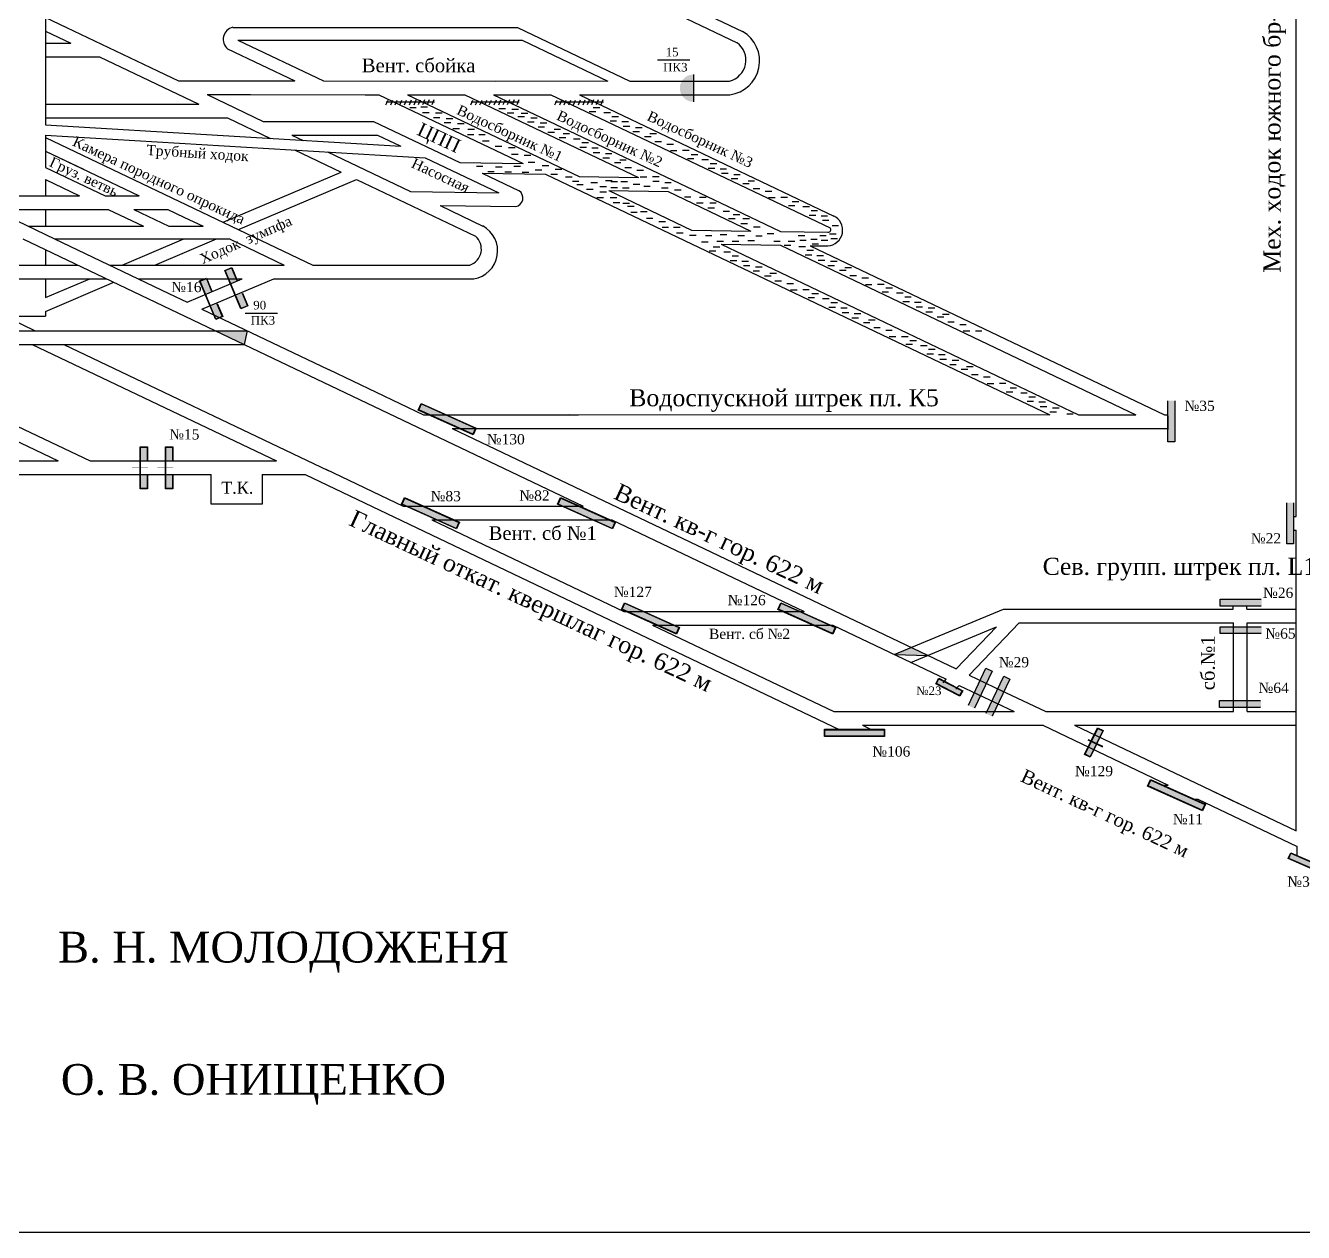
# Model space of a CAD drawing. Header units: millimetres. Extents: x -1210 to 133, y -456 to 428.
# Drawn here: x -432.4 to -58.6, y -456 to -103 of the extents above; entities that cross this region are included whole.
import ezdxf

# ---------------------------------------------------------------- set-up
doc = ezdxf.new("R2010")
doc.units = ezdxf.units.MM
for name, color, linetype in [('Двери', 7, 'Continuous'), ('Заслоны', 7, 'Continuous'), ('Номера перемычек', 7, 'Continuous'), ('Перемычки 01', 7, 'Continuous'), ('Подписи', 7, 'Continuous'), ('Рамка 4А4 меньше', 7, 'Continuous')]:
    doc.layers.add(name, color=color, linetype=linetype)
doc.styles.get("Standard").update_dxf_attribs({"font": 'TIMES.TTF', "height": 10})

msp = doc.modelspace()

# ---------------------------------------------------------------- hatches: boundary and pattern name
for color, points in [(256, [(-367.56, -192.29), (-376.85, -192.29), (-368.46, -196.29)]), (256, [(-401.26, -232.31), (-401.26, -232.46), (-398.94, -232.46), (-398.94, -232.31)]), (256, [(-396.58, -232.46), (-396.58, -232.31), (-398.84, -232.31), (-398.84, -232.46)]), (256, [(-393.85, -232.31), (-393.85, -232.46), (-391.53, -232.46), (-391.53, -232.31)]), (256, [(-389.17, -232.46), (-389.17, -232.31), (-391.43, -232.31), (-391.43, -232.46)]), (256, [(-173.37, -284.9), (-178.34, -286.97), (-168.52, -287.22)]), (3, [(-165.25, -294.1), (-165.97, -295.48), (-159.22, -299), (-158.5, -297.62)]), (256, [(-121.64, -311.82), (-121.7, -311.95), (-119.6, -312.93), (-119.54, -312.8)]), (256, [(-120.63, -312.29), (-120.7, -312.42), (-119.22, -313.11), (-119.16, -312.98)]), (256, [(-117.47, -313.93), (-117.4, -313.8), (-119.45, -312.84), (-119.51, -312.97)])]:
    msp.add_hatch(color=color).paths.add_polyline_path(points)
h = msp.add_hatch(color=256)
h.paths.add_polyline_path([(-165.31, -293.91), (-166.16, -295.54), (-159.16, -299.19), (-158.31, -297.56)])
h.paths.add_polyline_path([(-158.5, -297.62), (-159.22, -299), (-165.97, -295.48), (-165.25, -294.1)], flags=16)
h = msp.add_hatch(color=256)
h.paths.add_polyline_path([(-117.19, -309.25), (-118.87, -308.42), (-122.69, -316.2), (-121.01, -317.03)])
h.paths.add_polyline_path([(-117.35, -309.31), (-118.81, -308.59), (-122.53, -316.14), (-121.07, -316.86)], flags=16)
at = {"layer": 'Двери'}
h = msp.add_hatch(color=256, dxfattribs=at)
h.paths.add_polyline_path([(-370.52, -177.57), (-372.1, -173.79), (-374.13, -174.64), (-372.54, -178.42), (-372.45, -178.38), (-374, -174.69), (-372.16, -173.92), (-370.61, -177.61)])
h.paths.add_polyline_path([(-370.9, -182.07), (-372.45, -178.38), (-372.54, -178.42), (-371, -182.11)])
h.paths.add_polyline_path([(-367.38, -185.04), (-368.97, -181.26), (-369.06, -181.29), (-367.51, -184.98), (-369.35, -185.76), (-370.9, -182.07), (-371, -182.11), (-369.41, -185.89)])
h = msp.add_hatch(color=3, dxfattribs=at)
h.paths.add_polyline_path([(-372.16, -173.92), (-374, -174.69), (-372.45, -178.38), (-370.61, -177.61)])
h.paths.add_polyline_path([(-369.35, -185.76), (-367.51, -184.98), (-369.06, -181.29), (-370.9, -182.07)])
h = msp.add_hatch(color=256, dxfattribs=at)
h.paths.add_polyline_path([(-377.89, -180.67), (-379.48, -176.89), (-381.51, -177.74), (-379.92, -181.52), (-379.83, -181.48), (-381.38, -177.79), (-379.53, -177.02), (-377.98, -180.71)])
h.paths.add_polyline_path([(-378.28, -185.17), (-379.83, -181.48), (-379.92, -181.52), (-378.37, -185.21)])
h.paths.add_polyline_path([(-374.75, -188.13), (-376.34, -184.35), (-376.43, -184.39), (-374.89, -188.08), (-376.73, -188.86), (-378.28, -185.17), (-378.37, -185.21), (-376.78, -188.99)])
h = msp.add_hatch(color=3, dxfattribs=at)
h.paths.add_polyline_path([(-379.53, -177.02), (-381.38, -177.79), (-379.83, -181.48), (-377.98, -180.71)])
h.paths.add_polyline_path([(-376.73, -188.86), (-374.89, -188.08), (-376.43, -184.39), (-378.28, -185.17)])
h = msp.add_hatch(color=256, dxfattribs=at)
h.paths.add_polyline_path([(-396.72, -230.38), (-396.72, -226.28), (-398.92, -226.28), (-398.92, -230.38), (-398.82, -230.38), (-398.82, -226.38), (-396.82, -226.38), (-396.82, -230.38)])
h.paths.add_polyline_path([(-398.82, -234.38), (-398.82, -230.38), (-398.92, -230.38), (-398.92, -234.38)])
h.paths.add_polyline_path([(-396.72, -238.48), (-396.72, -234.38), (-396.82, -234.38), (-396.82, -238.38), (-398.82, -238.38), (-398.82, -234.38), (-398.92, -234.38), (-398.92, -238.48)])
h = msp.add_hatch(color=3, dxfattribs=at)
h.paths.add_polyline_path([(-396.82, -226.38), (-398.82, -226.38), (-398.82, -230.38), (-396.82, -230.38)])
h.paths.add_polyline_path([(-398.82, -238.38), (-396.82, -238.38), (-396.82, -234.38), (-398.82, -234.38)])
h = msp.add_hatch(color=256, dxfattribs=at)
h.paths.add_polyline_path([(-389.31, -230.38), (-389.31, -226.28), (-391.51, -226.28), (-391.51, -230.38), (-391.41, -230.38), (-391.41, -226.38), (-389.41, -226.38), (-389.41, -230.38)])
h.paths.add_polyline_path([(-391.41, -234.38), (-391.41, -230.38), (-391.51, -230.38), (-391.51, -234.38)])
h.paths.add_polyline_path([(-389.31, -238.48), (-389.31, -234.38), (-389.41, -234.38), (-389.41, -238.38), (-391.41, -238.38), (-391.41, -234.38), (-391.51, -234.38), (-391.51, -238.48)])
h = msp.add_hatch(color=3, dxfattribs=at)
h.paths.add_polyline_path([(-389.41, -226.38), (-391.41, -226.38), (-391.41, -230.38), (-389.41, -230.38)])
h.paths.add_polyline_path([(-391.41, -238.38), (-389.41, -238.38), (-389.41, -234.38), (-391.41, -234.38)])
at = {"layer": 'Заслоны'}
h = msp.add_hatch(color=7, dxfattribs=at)
h.paths.add_polyline_path([(-237.04, -117.35, 0.267949), (-240.5, -119.35), (-237.04, -119.35)])
h.paths.add_polyline_path([(-237.04, -119.35), (-240.5, -119.35, 0.267949), (-240.5, -123.35), (-237.04, -123.35)])
h.paths.add_polyline_path([(-237.04, -123.35), (-240.5, -123.35, 0.267949), (-237.04, -125.35)])
at = {"layer": 'Перемычки 01'}
h = msp.add_hatch(color=256, dxfattribs=at)
h.paths.add_polyline_path([(-96.19, -224.9), (-96.19, -220.8), (-96.29, -220.8), (-96.29, -224.8), (-98.29, -224.8), (-98.29, -220.8), (-98.39, -220.8), (-98.39, -224.9)])
h.paths.add_polyline_path([(-96.29, -220.8), (-96.19, -220.8), (-96.19, -212.7), (-98.39, -212.7), (-98.39, -220.8), (-98.29, -220.8), (-98.29, -212.8), (-96.29, -212.8)])
h = msp.add_hatch(color=3, dxfattribs=at)
h.paths.add_polyline_path([(-98.29, -224.8), (-96.29, -224.8), (-96.29, -220.8), (-98.29, -220.8)])
h.paths.add_polyline_path([(-96.29, -216.8), (-98.29, -216.8), (-98.29, -220.8), (-96.29, -220.8)])
h.paths.add_polyline_path([(-96.29, -216.8), (-96.29, -212.8), (-98.29, -212.8), (-98.29, -216.8)])
h = msp.add_hatch(color=256, dxfattribs=at)
h.paths.add_polyline_path([(-316.65, -213.54), (-317.54, -215.5), (-301.48, -222.71), (-300.6, -220.75)])
h.paths.add_polyline_path([(-300.77, -220.81), (-301.54, -222.54), (-317.37, -215.43), (-316.59, -213.7)], flags=16)
for points in [[(-316.59, -213.7), (-317.37, -215.43), (-301.54, -222.54), (-300.77, -220.81)], [(-321.5, -241.24), (-322.28, -242.97), (-306.45, -250.08), (-305.68, -248.35)], [(-275.84, -241.24), (-276.61, -242.97), (-260.79, -250.08), (-260.01, -248.35)], [(-257.12, -272), (-257.89, -273.73), (-242.07, -280.84), (-241.29, -279.11)], [(-211.45, -272), (-212.23, -273.73), (-196.41, -280.84), (-195.63, -279.11)], [(-198.61, -308.98), (-198.61, -310.87), (-181.27, -310.87), (-181.27, -308.98)], [(-122.53, -316.14), (-121.07, -316.86), (-117.35, -309.31), (-118.81, -308.59)], [(-103.3, -323.7), (-104.08, -325.43), (-88.25, -332.54), (-87.47, -330.81)], [(-55.21, -349.96), (-54.56, -348.47), (-62.29, -345.12), (-62.93, -346.61)]]:
    msp.add_hatch(color=3, dxfattribs=at).paths.add_polyline_path(points)
h = msp.add_hatch(color=256, dxfattribs=at)
h.paths.add_polyline_path([(-321.56, -241.08), (-322.44, -243.04), (-306.39, -250.25), (-305.51, -248.29)])
h.paths.add_polyline_path([(-305.68, -248.35), (-306.45, -250.08), (-322.28, -242.97), (-321.5, -241.24)], flags=16)
h = msp.add_hatch(color=256, dxfattribs=at)
h.paths.add_polyline_path([(-275.9, -241.08), (-276.78, -243.04), (-260.73, -250.25), (-259.85, -248.29)])
h.paths.add_polyline_path([(-260.01, -248.35), (-260.79, -250.08), (-276.61, -242.97), (-275.84, -241.24)], flags=16)
h = msp.add_hatch(color=256, dxfattribs=at)
h.paths.add_polyline_path([(-61.41, -254.74), (-61.41, -250.64), (-61.51, -250.64), (-61.51, -254.64), (-63.51, -254.64), (-63.51, -250.64), (-63.61, -250.64), (-63.61, -254.74)])
h.paths.add_polyline_path([(-61.51, -250.64), (-61.41, -250.64), (-61.41, -242.54), (-63.61, -242.54), (-63.61, -250.64), (-63.51, -250.64), (-63.51, -242.64), (-61.51, -242.64)])
h = msp.add_hatch(color=3, dxfattribs=at)
h.paths.add_polyline_path([(-63.51, -254.64), (-61.51, -254.64), (-61.51, -250.64), (-63.51, -250.64)])
h.paths.add_polyline_path([(-61.51, -246.64), (-63.51, -246.64), (-63.51, -250.64), (-61.51, -250.64)])
h.paths.add_polyline_path([(-61.51, -246.64), (-61.51, -242.64), (-63.51, -242.64), (-63.51, -246.64)])
h = msp.add_hatch(color=256, dxfattribs=at)
h.paths.add_polyline_path([(-257.18, -271.83), (-258.06, -273.79), (-242, -281.01), (-241.12, -279.04)])
h.paths.add_polyline_path([(-241.29, -279.11), (-242.07, -280.84), (-257.89, -273.73), (-257.12, -272)], flags=16)
h = msp.add_hatch(color=256, dxfattribs=at)
h.paths.add_polyline_path([(-211.52, -271.83), (-212.4, -273.79), (-196.34, -281.01), (-195.46, -279.04)])
h.paths.add_polyline_path([(-195.63, -279.11), (-196.41, -280.84), (-212.23, -273.73), (-211.45, -272)], flags=16)
h = msp.add_hatch(color=256, dxfattribs=at)
h.paths.add_polyline_path([(-83.09, -272.93), (-78.99, -272.93), (-78.99, -272.83), (-82.99, -272.83), (-82.99, -270.83), (-78.99, -270.83), (-78.99, -270.73), (-83.09, -270.73)])
h.paths.add_polyline_path([(-78.99, -272.83), (-78.99, -272.93), (-70.89, -272.93), (-70.89, -270.73), (-78.99, -270.73), (-78.99, -270.83), (-70.99, -270.83), (-70.99, -272.83)])
h = msp.add_hatch(color=3, dxfattribs=at)
h.paths.add_polyline_path([(-82.99, -270.83), (-82.99, -272.83), (-78.99, -272.83), (-78.99, -270.83)])
h.paths.add_polyline_path([(-74.99, -272.83), (-74.99, -270.83), (-78.99, -270.83), (-78.99, -272.83)])
h.paths.add_polyline_path([(-74.99, -272.83), (-70.99, -272.83), (-70.99, -270.83), (-74.99, -270.83)])
h = msp.add_hatch(color=256, dxfattribs=at)
h.paths.add_polyline_path([(-83.09, -280.94), (-78.99, -280.94), (-78.99, -280.84), (-82.99, -280.84), (-82.99, -278.84), (-78.99, -278.84), (-78.99, -278.74), (-83.09, -278.74)])
h.paths.add_polyline_path([(-78.99, -280.84), (-78.99, -280.94), (-70.89, -280.94), (-70.89, -278.74), (-78.99, -278.74), (-78.99, -278.84), (-70.99, -278.84), (-70.99, -280.84)])
h = msp.add_hatch(color=3, dxfattribs=at)
h.paths.add_polyline_path([(-82.99, -278.84), (-82.99, -280.84), (-78.99, -280.84), (-78.99, -278.84)])
h.paths.add_polyline_path([(-74.99, -280.84), (-74.99, -278.84), (-78.99, -278.84), (-78.99, -280.84)])
h.paths.add_polyline_path([(-74.99, -280.84), (-70.99, -280.84), (-70.99, -278.84), (-74.99, -278.84)])
h = msp.add_hatch(color=256, dxfattribs=at)
h.paths.add_polyline_path([(-151.54, -290.84), (-153.31, -294.54), (-153.22, -294.58), (-151.5, -290.97), (-149.69, -291.83), (-151.41, -295.44), (-151.32, -295.49), (-149.56, -291.78)])
h.paths.add_polyline_path([(-153.22, -294.58), (-153.31, -294.54), (-156.79, -301.85), (-154.81, -302.8), (-151.32, -295.49), (-151.41, -295.44), (-154.85, -302.66), (-156.66, -301.8)])
h = msp.add_hatch(color=3, dxfattribs=at)
h.paths.add_polyline_path([(-149.69, -291.83), (-151.5, -290.97), (-153.22, -294.58), (-151.41, -295.44)])
h.paths.add_polyline_path([(-154.94, -298.19), (-153.13, -299.05), (-151.41, -295.44), (-153.22, -294.58)])
h.paths.add_polyline_path([(-154.94, -298.19), (-156.66, -301.8), (-154.85, -302.66), (-153.13, -299.05)])
h = msp.add_hatch(color=256, dxfattribs=at)
h.paths.add_polyline_path([(-146.34, -293.21), (-148.1, -296.91), (-148.01, -296.96), (-146.29, -293.34), (-144.48, -294.2), (-146.21, -297.82), (-146.11, -297.86), (-144.35, -294.16)])
h.paths.add_polyline_path([(-148.01, -296.96), (-148.1, -296.91), (-151.59, -304.22), (-149.6, -305.17), (-146.11, -297.86), (-146.21, -297.82), (-149.65, -305.04), (-151.45, -304.18)])
h = msp.add_hatch(color=3, dxfattribs=at)
h.paths.add_polyline_path([(-144.48, -294.2), (-146.29, -293.34), (-148.01, -296.96), (-146.21, -297.82)])
h.paths.add_polyline_path([(-149.73, -300.57), (-147.93, -301.43), (-146.21, -297.82), (-148.01, -296.96)])
h.paths.add_polyline_path([(-149.73, -300.57), (-151.45, -304.18), (-149.65, -305.04), (-147.93, -301.43)])
h = msp.add_hatch(color=256, dxfattribs=at)
h.paths.add_polyline_path([(-83.27, -302.55), (-79.17, -302.55), (-79.17, -302.45), (-83.17, -302.45), (-83.17, -300.45), (-79.17, -300.45), (-79.17, -300.35), (-83.27, -300.35)])
h.paths.add_polyline_path([(-79.17, -302.45), (-79.17, -302.55), (-71.07, -302.55), (-71.07, -300.35), (-79.17, -300.35), (-79.17, -300.45), (-71.17, -300.45), (-71.17, -302.45)])
h = msp.add_hatch(color=3, dxfattribs=at)
h.paths.add_polyline_path([(-83.17, -300.45), (-83.17, -302.45), (-79.17, -302.45), (-79.17, -300.45)])
h.paths.add_polyline_path([(-75.17, -302.45), (-75.17, -300.45), (-79.17, -300.45), (-79.17, -302.45)])
h.paths.add_polyline_path([(-75.17, -302.45), (-71.17, -302.45), (-71.17, -300.45), (-75.17, -300.45)])
h = msp.add_hatch(color=256, dxfattribs=at)
h.paths.add_polyline_path([(-198.74, -308.85), (-198.74, -311), (-181.14, -311), (-181.14, -308.85)])
h.paths.add_polyline_path([(-181.27, -308.98), (-181.27, -310.87), (-198.61, -310.87), (-198.61, -308.98)], flags=16)
h = msp.add_hatch(color=256, dxfattribs=at)
h.paths.add_polyline_path([(-103.36, -323.53), (-104.24, -325.5), (-88.19, -332.71), (-87.31, -330.75)])
h.paths.add_polyline_path([(-87.47, -330.81), (-88.25, -332.54), (-104.08, -325.43), (-103.3, -323.7)], flags=16)
h = msp.add_hatch(color=256, dxfattribs=at)
h.paths.add_polyline_path([(-62.35, -344.96), (-63.1, -346.68), (-55.14, -350.12), (-54.4, -348.4)])
h.paths.add_polyline_path([(-62.29, -345.12), (-62.93, -346.61), (-55.21, -349.96), (-54.56, -348.47)], flags=16)

# ---------------------------------------------------------------- linework, layer by layer
for p, q in [((-426.56, 76.89), (-426.56, -132.09)), ((-316.3, -60.15), (-222.69, -104.8)), ((-316.3, -64.15), (-224.24, -108.06)), ((-60.81, -246.64), (-60.81, -70.07)), ((-426.56, -100.68), (-387.64, -119.24)), ((-371.77, -103.56), (-288.55, -103.57)), ((-288.55, -103.57), (-255.65, -119.26)), ((-426.56, -104.68), (-419.16, -108.21)), ((-426.56, -108.2), (-419.16, -108.21)), ((-370.32, -107.3), (-287.15, -107.31)), ((-370.32, -107.3), (-345.27, -119.24)), ((-287.15, -107.31), (-262.1, -119.26)), ((-373.3, -109.88), (-353.66, -119.24)), ((-426.56, -112.2), (-410.77, -112.21)), ((-410.77, -112.21), (-381.71, -126.07)), ((-387.64, -119.24), (-376.74, -119.24)), ((-387.64, -119.24), (-353.66, -119.24)), ((-345.27, -119.24), (-262.1, -119.26)), ((-345.27, -119.24), (-295.08, -119.25)), ((-255.65, -119.26), (-226.51, -119.26)), ((-379.25, -123.24), (-329.09, -123.25)), ((-379.25, -123.24), (-366.6, -123.24)), ((-379.25, -123.24), (-362.87, -131.05)), ((-333.05, -123.25), (-329.09, -123.25)), ((-329.09, -123.25), (-286.88, -143.38)), ((-320.7, -123.25), (-270.49, -147.2)), ((-320.7, -123.25), (-303.93, -123.25)), ((-303.93, -123.25), (-253.14, -147.47)), ((-295.54, -123.25), (-227.14, -155.87)), ((-295.54, -123.25), (-278.76, -123.25)), ((-278.76, -123.25), (-197.09, -162.2)), ((-270.37, -123.25), (-195.96, -158.74)), ((-270.37, -123.25), (-226.42, -123.26)), ((-426.56, -126.07), (-381.71, -126.07)), ((-326.49, -124.94), (-327.1, -126.33)), ((-312.82, -125.47), (-326.91, -125.48)), ((-325.1, -124.94), (-325.71, -126.33)), ((-323.83, -124.94), (-324.43, -126.33)), ((-322.43, -124.94), (-323.04, -126.33)), ((-321.09, -124.95), (-321.7, -126.35)), ((-319.62, -124.88), (-320.23, -126.28)), ((-320.06, -126.98), (-318.14, -126.98)), ((-318.28, -124.9), (-318.89, -126.3)), ((-317, -124.86), (-317.61, -126.25)), ((-316.8, -126.85), (-314.88, -126.85)), ((-315.73, -124.79), (-316.34, -126.18)), ((-314.35, -124.8), (-314.96, -126.2)), ((-312.96, -124.8), (-313.57, -126.2)), ((-301.66, -124.94), (-302.27, -126.33)), ((-287.99, -125.47), (-302.08, -125.48)), ((-300.26, -124.94), (-300.87, -126.33)), ((-298.99, -124.94), (-299.6, -126.33)), ((-297.6, -124.94), (-298.21, -126.33)), ((-296.26, -124.95), (-296.87, -126.35)), ((-294.79, -124.88), (-295.4, -126.28)), ((-293.45, -124.9), (-294.06, -126.3)), ((-292.17, -124.86), (-292.78, -126.25)), ((-290.9, -124.79), (-291.51, -126.18)), ((-289.52, -124.8), (-290.13, -126.2)), ((-288.13, -124.8), (-288.74, -126.2)), ((-277.06, -124.94), (-277.67, -126.33)), ((-263.39, -125.47), (-277.48, -125.48)), ((-275.67, -124.94), (-276.27, -126.33)), ((-274.39, -124.94), (-275, -126.33)), ((-273, -124.94), (-273.61, -126.33)), ((-271.66, -124.95), (-272.27, -126.35)), ((-270.19, -124.88), (-270.8, -126.28)), ((-268.85, -124.9), (-269.46, -126.3)), ((-267.57, -124.86), (-268.18, -126.25)), ((-266.3, -124.79), (-266.91, -126.18)), ((-266.4, -126.99), (-264.47, -126.99)), ((-264.92, -124.8), (-265.53, -126.2)), ((-263.53, -124.8), (-264.14, -126.2)), ((-426.56, -130.07), (-373.32, -130.07)), ((-373.32, -130.07), (-360.8, -136.04)), ((-316.32, -128.44), (-314.39, -128.44)), ((-313.12, -129.93), (-311.2, -129.93)), ((-312.51, -128.58), (-310.59, -128.58)), ((-309.41, -130.2), (-307.48, -130.2)), ((-293.99, -127.28), (-292.06, -127.28)), ((-291.55, -128.59), (-289.62, -128.59)), ((-290.14, -127.48), (-288.21, -127.48)), ((-288.38, -129.64), (-286.46, -129.64)), ((-287.44, -128.7), (-285.51, -128.7)), ((-284.67, -130.05), (-282.74, -130.05)), ((-267.55, -128.13), (-265.62, -128.13)), ((-263.29, -128.47), (-261.37, -128.47)), ((-260.91, -129.59), (-258.98, -129.59)), ((-426.56, -132.09), (-322.64, -138.33)), ((-362.87, -131.05), (-330.63, -131.05)), ((-330.63, -131.05), (-305.41, -143.08)), ((-309.95, -131.42), (-308.02, -131.42)), ((-307.45, -133.11), (-305.52, -133.11)), ((-306.03, -131.69), (-304.1, -131.69)), ((-303.06, -133.31), (-301.13, -133.31)), ((-285.55, -131.19), (-283.62, -131.19)), ((-282.51, -132.61), (-280.58, -132.61)), ((-281.9, -131.46), (-279.97, -131.46)), ((-279.67, -134.23), (-277.74, -134.23)), ((-277.84, -133.35), (-275.92, -133.35)), ((-261.45, -130.94), (-259.52, -130.94)), ((-258, -131.14), (-256.07, -131.14)), ((-257.6, -132.49), (-255.67, -132.49)), ((-254.76, -134.04), (-252.83, -134.04)), ((-254.02, -132.83), (-252.09, -132.83)), ((-426.56, -135.05), (-315.55, -141.71)), ((-426.56, -135.05), (-426.56, -144.53)), ((-426.56, -135.77), (-348.34, -173.07)), ((-354.48, -135.05), (-351.21, -136.61)), ((-354.48, -135.05), (-329.5, -135.05)), ((-329.5, -135.05), (-322.64, -138.33)), ((-303.19, -134.93), (-301.27, -134.93)), ((-299.88, -134.86), (-297.96, -134.86)), ((-298.73, -136.75), (-296.81, -136.75)), ((-276.36, -135.78), (-274.43, -135.78)), ((-275.21, -134.64), (-273.28, -134.64)), ((-272.1, -136.12), (-270.18, -136.12)), ((-269.71, -137.24), (-267.79, -137.24)), ((-251.38, -135.46), (-249.45, -135.46)), ((-249.83, -134.65), (-247.9, -134.65)), ((-248.34, -136.94), (-246.41, -136.94)), ((-244.83, -137.69), (-242.9, -137.69)), ((-426.56, -139.77), (-413.93, -145.79)), ((-426.56, -139.77), (-415.45, -145.07)), ((-353.72, -139.42), (-340.11, -145.91)), ((-344.13, -139.99), (-319.85, -151.57)), ((-315.55, -141.71), (-294.01, -151.98)), ((-295.08, -138.31), (-293.15, -138.31)), ((-291.16, -138.71), (-289.23, -138.71)), ((-290.28, -140.67), (-288.35, -140.67)), ((-286.56, -140.94), (-284.64, -140.94)), ((-270.26, -138.59), (-268.33, -138.59)), ((-266.81, -138.79), (-264.88, -138.79)), ((-266.4, -140.14), (-264.48, -140.14)), ((-263.57, -141.69), (-261.64, -141.69)), ((-262.82, -140.48), (-260.9, -140.48)), ((-243.81, -139.58), (-241.89, -139.58)), ((-240.23, -139.51), (-238.31, -139.51)), ((-238.83, -141.89), (-236.9, -141.89)), ((-237.68, -140.75), (-235.75, -140.75)), ((-426.56, -144.53), (-409.14, -152.84)), ((-305.41, -143.08), (-286.88, -143.38)), ((-300.55, -144.11), (-298.62, -144.11)), ((-297.24, -145.73), (-295.31, -145.73)), ((-294.94, -144.38), (-293.01, -144.38)), ((-289.6, -144.11), (-287.68, -144.11)), ((-285.42, -143.03), (-283.49, -143.03)), ((-283.32, -145.19), (-281.39, -145.19)), ((-281.29, -143.98), (-279.37, -143.98)), ((-277.51, -144.99), (-275.59, -144.99)), ((-260.19, -143.11), (-258.26, -143.11)), ((-258.64, -142.3), (-256.71, -142.3)), ((-257.15, -144.59), (-255.22, -144.59)), ((-253.64, -145.34), (-251.71, -145.34)), ((-234.57, -142.23), (-232.64, -142.23)), ((-232.72, -144.7), (-230.8, -144.7)), ((-232.18, -143.35), (-230.26, -143.35)), ((-229.28, -144.9), (-227.35, -144.9)), ((-426.56, -148.1), (-416.61, -152.84)), ((-426.56, -148.1), (-426.56, -152.49)), ((-413.93, -145.79), (-399.14, -152.84)), ((-374.62, -160.54), (-340.11, -145.91)), ((-370.11, -162.69), (-335.6, -148.06)), ((-335.6, -148.06), (-300.78, -164.66)), ((-298.9, -146.19), (-288.05, -151.37)), ((-298.9, -146.19), (-280.37, -146.48)), ((-292.24, -145.8), (-290.31, -145.8)), ((-287.17, -145.94), (-285.25, -145.94)), ((-280.37, -146.48), (-132.82, -216.86)), ((-278.73, -146.54), (-276.8, -146.54)), ((-274.44, -147.29), (-272.52, -147.29)), ((-272.48, -148.51), (-270.56, -148.51)), ((-270.49, -147.2), (-253.14, -147.47)), ((-267.08, -148.98), (-265.15, -148.98)), ((-262.76, -148.37), (-260.83, -148.37)), ((-261.2, -148.65), (-259.28, -148.65)), ((-258.3, -148.65), (-256.37, -148.65)), ((-254.72, -149.39), (-252.79, -149.39)), ((-252.62, -147.23), (-250.7, -147.23)), ((-249.04, -147.16), (-247.12, -147.16)), ((-248.98, -148.58), (-247.05, -148.58)), ((-245.46, -148.91), (-243.54, -148.91)), ((-228.87, -146.25), (-226.95, -146.25)), ((-226.04, -147.8), (-224.11, -147.8)), ((-225.29, -146.59), (-223.37, -146.59)), ((-222.66, -149.22), (-220.73, -149.22)), ((-221.1, -148.41), (-219.18, -148.41)), ((-450.28, -152.84), (-416.61, -152.84)), ((-450.28, -152.84), (-423.91, -165.42)), ((-426.56, -152.49), (-426.56, -152.84)), ((-409.14, -152.84), (-399.14, -152.84)), ((-319.85, -151.57), (-294.01, -151.98)), ((-271.2, -149.52), (-269.27, -149.52)), ((-268.3, -150.87), (-266.37, -150.87)), ((-264.45, -150.06), (-262.52, -150.06)), ((-264.45, -151.68), (-262.52, -151.68)), ((-261.84, -151.32), (-244.49, -151.6)), ((-261.84, -151.32), (-237.63, -162.87)), ((-261.2, -150.4), (-259.28, -150.4)), ((-257.83, -150.47), (-255.9, -150.47)), ((-251.61, -149.99), (-249.68, -149.99)), ((-246.41, -150.47), (-244.48, -150.47)), ((-244.49, -151.6), (-220.28, -163.14)), ((-242.61, -151.08), (-240.68, -151.08)), ((-239.72, -153.12), (-237.79, -153.12)), ((-235.29, -153.21), (-233.36, -153.21)), ((-219.62, -150.7), (-217.69, -150.7)), ((-216.11, -151.45), (-214.18, -151.45)), ((-441.89, -156.84), (-408.23, -156.84)), ((-426.56, -156.84), (-426.56, -161.74)), ((-408.23, -156.84), (-397.95, -161.74)), ((-400.76, -156.84), (-390.48, -161.74)), ((-400.76, -156.84), (-390.75, -156.84)), ((-390.75, -156.84), (-386.09, -159.07)), ((-311.18, -155.7), (-289.04, -155.96)), ((-311.18, -155.7), (-298.7, -161.66)), ((-265.27, -153.29), (-263.34, -153.29)), ((-261.42, -153.29), (-259.49, -153.29)), ((-260.53, -154.83), (-258.6, -154.83)), ((-257.74, -154.95), (-255.81, -154.95)), ((-256.34, -155.89), (-254.41, -155.89)), ((-236.14, -154.91), (-234.21, -154.91)), ((-232.82, -156.35), (-230.89, -156.35)), ((-232.31, -154.91), (-230.38, -154.91)), ((-227.14, -155.87), (-211.6, -163.28)), ((-215.09, -153.34), (-213.17, -153.34)), ((-211.51, -153.27), (-209.59, -153.27)), ((-209.3, -155.64), (-207.38, -155.64)), ((-208.15, -154.49), (-206.23, -154.49)), ((-205.05, -155.98), (-203.12, -155.98)), ((-386.09, -159.07), (-380.48, -161.75)), ((-255.42, -157.57), (-253.49, -157.57)), ((-252.52, -157.42), (-250.59, -157.42)), ((-250.84, -159.4), (-248.91, -159.4)), ((-247.17, -160.32), (-245.24, -160.32)), ((-228.39, -157.29), (-226.47, -157.29)), ((-226.78, -159.42), (-224.85, -159.42)), ((-225.41, -158.31), (-223.49, -158.31)), ((-222.61, -159.42), (-220.68, -159.42)), ((-203.2, -158.44), (-201.27, -158.44)), ((-202.66, -157.09), (-200.73, -157.09)), ((-199.75, -158.64), (-197.83, -158.64)), ((-199.35, -159.99), (-197.42, -159.99)), ((-431.62, -161.74), (-397.95, -161.74)), ((-390.48, -161.74), (-380.48, -161.75)), ((-246.25, -162), (-244.32, -162)), ((-242.89, -162), (-240.96, -162)), ((-241.97, -163.68), (-240.04, -163.68)), ((-238.17, -164.34), (-236.25, -164.34)), ((-237.63, -162.87), (-220.28, -163.14)), ((-233.57, -164.4), (-231.65, -164.4)), ((-229.21, -164.1), (-227.29, -164.1)), ((-224.07, -164.4), (-222.15, -164.4)), ((-223.2, -160.95), (-221.28, -160.95)), ((-219.46, -161.88), (-217.53, -161.88)), ((-215.46, -163.84), (-213.53, -163.84)), ((-211.6, -163.28), (-197.71, -163.5)), ((-200.12, -164.42), (-198.2, -164.42)), ((-197.23, -163.93), (-195.31, -163.93)), ((-196.51, -161.55), (-194.59, -161.55)), ((-433.2, -165.42), (-368.46, -196.29)), ((-423.91, -165.42), (-390.47, -181.37)), ((-423.91, -165.42), (-372.77, -165.42)), ((-404.18, -173.07), (-386.14, -165.42)), ((-394.6, -173.07), (-376.56, -165.42)), ((-372.77, -165.42), (-356.73, -173.07)), ((-234.71, -166.31), (-232.78, -166.31)), ((-231.27, -167.75), (-229.34, -167.75)), ((-230.23, -166.13), (-228.3, -166.13)), ((-228.98, -166.99), (-211.63, -167.27)), ((-228.98, -166.99), (-124.43, -216.86)), ((-225.75, -166.07), (-223.82, -166.07)), ((-221.16, -165.94), (-219.23, -165.94)), ((-218.86, -164.52), (-216.93, -164.52)), ((-213.58, -166.14), (-211.66, -166.14)), ((-211.63, -167.27), (-107.65, -216.86)), ((-210.5, -167.28), (-208.58, -167.28)), ((-209.35, -166.13), (-207.43, -166.13)), ((-206.4, -164.48), (-204.47, -164.48)), ((-206.25, -167.62), (-204.32, -167.62)), ((-205.99, -165.83), (-204.07, -165.83)), ((-202.95, -167.41), (-197.76, -167.49)), ((-202.95, -167.41), (-99.27, -216.86)), ((-202.77, -165.53), (-200.84, -165.53)), ((-202.36, -166.88), (-200.44, -166.88)), ((-199.72, -165.77), (-197.79, -165.77)), ((-196.83, -165.28), (-194.9, -165.28)), ((-426.56, -168.58), (-426.56, -173.07)), ((-232.42, -168.89), (-230.49, -168.89)), ((-228.16, -169.23), (-226.24, -169.23)), ((-226.31, -171.7), (-224.39, -171.7)), ((-225.77, -170.35), (-223.85, -170.35)), ((-222.87, -171.9), (-220.94, -171.9)), ((-204.4, -170.08), (-202.47, -170.08)), ((-203.86, -168.73), (-201.93, -168.73)), ((-200.95, -170.28), (-199.03, -170.28)), ((-200.55, -171.63), (-198.62, -171.63)), ((-469.88, -173.06), (-417.16, -173.07)), ((-407.87, -173.07), (-356.73, -173.07)), ((-379.45, -173.07), (-379.45, -173.07)), ((-348.34, -173.07), (-302.48, -173.07)), ((-222.46, -173.25), (-220.54, -173.25)), ((-219.63, -174.8), (-217.7, -174.8)), ((-218.88, -173.59), (-216.96, -173.59)), ((-214.7, -175.41), (-212.77, -175.41)), ((-197.71, -173.19), (-195.78, -173.19)), ((-196.97, -171.97), (-195.04, -171.97)), ((-194.33, -174.6), (-192.41, -174.6)), ((-192.78, -173.79), (-190.85, -173.79)), ((-461.49, -177.06), (-408.78, -177.07)), ((-461.49, -177.06), (-429.56, -192.29)), ((-426.56, -177.07), (-426.56, -182.55)), ((-426.56, -182.55), (-413.62, -177.07)), ((-426.56, -186.62), (-406.54, -178.13)), ((-399.48, -177.07), (-390.47, -177.07)), ((-390.47, -177.07), (-369.03, -177.07)), ((-385.15, -183.9), (-369.03, -177.07)), ((-380.81, -185.97), (-359.81, -177.07)), ((-359.81, -177.07), (-301.31, -177.07)), ((-216.25, -176.22), (-214.32, -176.22)), ((-213.21, -177.7), (-211.28, -177.7)), ((-209.7, -178.45), (-207.77, -178.45)), ((-191.29, -176.09), (-189.37, -176.09)), ((-187.78, -176.83), (-185.85, -176.83)), ((-186.77, -178.72), (-184.84, -178.72)), ((-183.19, -178.65), (-181.26, -178.65)), ((-390.47, -181.37), (-385.15, -183.9)), ((-208.68, -180.34), (-206.76, -180.34)), ((-205.1, -180.27), (-203.18, -180.27)), ((-203.54, -182.56), (-201.62, -182.56)), ((-202.39, -181.41), (-200.47, -181.41)), ((-199.29, -182.9), (-197.36, -182.9)), ((-181.91, -180.9), (-179.98, -180.9)), ((-180.76, -179.75), (-178.83, -179.75)), ((-177.65, -181.24), (-175.72, -181.24)), ((-175.26, -182.35), (-173.34, -182.35)), ((-426.56, -186.62), (-426.56, -188.04)), ((-380.81, -185.97), (-343.8, -203.63)), ((-197.44, -185.36), (-195.51, -185.36)), ((-196.9, -184.01), (-194.97, -184.01)), ((-193.99, -185.57), (-192.07, -185.57)), ((-175.8, -183.7), (-173.88, -183.7)), ((-172.36, -183.9), (-170.43, -183.9)), ((-171.95, -185.25), (-170.03, -185.25)), ((-169.12, -186.8), (-167.19, -186.8)), ((-168.37, -185.59), (-166.45, -185.59)), ((-434.56, -188.04), (-426.56, -188.04)), ((-193.59, -186.92), (-191.66, -186.92)), ((-190.75, -188.47), (-188.83, -188.47)), ((-190.01, -187.25), (-188.08, -187.25)), ((-187.37, -189.89), (-185.45, -189.89)), ((-185.82, -189.08), (-183.89, -189.08)), ((-165.74, -188.22), (-163.81, -188.22)), ((-164.18, -187.41), (-162.26, -187.41)), ((-162.7, -189.71), (-160.77, -189.71)), ((-159.19, -190.45), (-157.26, -190.45)), ((-515.4, -192.29), (-367.56, -192.29)), ((-367.56, -192.29), (-368.46, -196.29)), ((-184.33, -191.37), (-182.41, -191.37)), ((-180.82, -192.11), (-178.9, -192.11)), ((-179.81, -194), (-177.88, -194)), ((-176.23, -193.94), (-174.3, -193.94)), ((-158.17, -192.34), (-156.25, -192.34)), ((-154.59, -192.27), (-152.67, -192.27)), ((-494.79, -196.29), (-368.46, -196.29)), ((-494.27, -196.29), (-422.84, -230.36)), ((-484.98, -196.29), (-413.54, -230.36)), ((-430.46, -196.29), (-359.03, -230.36)), ((-421.17, -196.29), (-343.9, -233.14)), ((-368.46, -196.29), (-269.3, -243.59)), ((-174.91, -196.24), (-172.98, -196.24)), ((-173.76, -195.1), (-171.83, -195.1)), ((-170.65, -196.58), (-168.73, -196.58)), ((-168.27, -197.7), (-166.34, -197.7)), ((-168.81, -199.05), (-166.88, -199.05)), ((-165.36, -199.25), (-163.43, -199.25)), ((-164.96, -200.6), (-163.03, -200.6)), ((-161.38, -200.94), (-159.45, -200.94)), ((-343.74, -203.65), (-316.06, -216.86)), ((-162.12, -202.15), (-160.19, -202.15)), ((-158.74, -203.57), (-156.81, -203.57)), ((-157.19, -202.76), (-155.26, -202.76)), ((-155.7, -205.05), (-153.77, -205.05)), ((-152.19, -205.8), (-150.26, -205.8)), ((-151.17, -207.69), (-149.25, -207.69)), ((-147.59, -207.62), (-145.67, -207.62)), ((-144.46, -208.97), (-142.53, -208.97)), ((-145.6, -210.11), (-143.68, -210.11)), ((-141.35, -210.45), (-139.42, -210.45)), ((-139.5, -212.92), (-137.58, -212.92)), ((-138.96, -211.57), (-137.04, -211.57)), ((-136.06, -213.12), (-134.13, -213.12)), ((-135.65, -214.47), (-133.73, -214.47)), ((-132.81, -216.02), (-130.89, -216.02)), ((-132.07, -214.81), (-130.14, -214.81)), ((-127.88, -216.63), (-125.96, -216.63)), ((-316.06, -216.86), (-270.67, -216.86)), ((-273.22, -216.82), (-132.82, -216.86)), ((-124.43, -216.86), (-107.65, -216.86)), ((-99.27, -216.86), (-98.29, -216.86)), ((-98.29, -217.21), (-98.29, -221.21)), ((-307.67, -220.86), (-98.29, -220.86)), ((-307.67, -220.86), (-160.19, -291.19)), ((-98.29, -221.21), (-98.29, -221.21)), ((-494.79, -230.36), (-422.84, -230.36)), ((-413.54, -230.36), (-359.03, -230.36)), ((-494.79, -234.36), (-407.15, -234.36)), ((-408.6, -234.36), (-385.38, -234.36)), ((-385.34, -234.36), (-378.14, -234.36)), ((-378.14, -242.96), (-378.14, -234.36)), ((-363.23, -234.36), (-363.23, -242.96)), ((-363.23, -234.36), (-350.64, -234.36)), ((-350.64, -234.36), (-194.2, -308.98)), ((-344.58, -232.82), (-322, -243.59)), ((-363.23, -242.96), (-378.14, -242.96)), ((-322, -243.59), (-269.3, -243.59)), ((-61.51, -246.64), (-60.81, -246.64)), ((-313.62, -247.59), (-260.91, -247.59)), ((-313.62, -247.59), (-257.42, -274.39)), ((-260.91, -247.59), (-204.71, -274.39)), ((-61.51, -250.64), (-60.81, -250.64)), ((-60.81, -338.59), (-60.81, -250.64)), ((-257.42, -274.39), (-204.71, -274.39)), ((-178.34, -286.97), (-146.33, -273.69)), ((-146.33, -273.69), (-92.83, -273.69)), ((-92.83, -273.69), (-79.2, -273.69)), ((-79.2, -273.69), (-79.2, -272.92)), ((-75.2, -273.69), (-75.2, -272.93)), ((-75.2, -273.69), (-60.81, -273.69)), ((-249.03, -278.39), (-196.33, -278.39)), ((-249.03, -278.39), (-195.98, -303.69)), ((-196.33, -278.39), (-163.1, -294.23)), ((-173.49, -289.28), (-148.46, -278.9)), ((-160.19, -291.19), (-148.46, -278.9)), ((-156.39, -293), (-141.77, -277.69)), ((-141.77, -277.69), (-79.11, -277.69)), ((-79.11, -303.69), (-79.11, -277.69)), ((-75.11, -303.69), (-75.11, -277.69)), ((-75.11, -277.69), (-71.99, -277.69)), ((-71.99, -277.69), (-60.81, -277.69)), ((-178.34, -286.97), (-168.52, -287.22)), ((-164.05, -295.22), (-163.1, -294.23)), ((-156.39, -293), (-149.08, -296.49)), ((-160.3, -297.09), (-159.3, -296.05)), ((-159.3, -296.05), (-143.28, -303.69)), ((-149.08, -296.49), (-133.99, -303.69)), ((-195.98, -303.69), (-143.28, -303.69)), ((-133.99, -303.69), (-79.11, -303.69)), ((-75.11, -303.69), (-71.99, -303.69)), ((-71.99, -303.69), (-60.81, -303.69)), ((-187.6, -307.69), (-184.9, -308.98)), ((-187.6, -307.69), (-134.63, -307.69)), ((-134.89, -307.69), (-98.17, -325.2)), ((-125.6, -307.69), (-71.99, -307.69)), ((-125.6, -307.69), (-60.81, -338.59)), ((-71.99, -307.69), (-60.81, -307.69)), ((-99.99, -325.2), (-98.17, -325.2)), ((-84.94, -327.08), (-77.63, -330.56)), ((-90.81, -329.32), (-89.53, -329.32)), ((-89.53, -329.32), (-60.49, -343.17)), ((-60.49, -345.9), (-60.49, -343.17))]:
    msp.add_line(p, q)
for points in [[(-165.31, -293.91), (-158.31, -297.56), (-159.16, -299.19), (-166.16, -295.54)], [(-165.25, -294.1), (-158.5, -297.62), (-159.22, -299), (-165.97, -295.48)], [(-117.19, -309.25), (-121.01, -317.03), (-122.69, -316.2), (-118.87, -308.42)], [(-117.35, -309.31), (-121.07, -316.86), (-122.53, -316.14), (-118.81, -308.59)]]:
    msp.add_lwpolyline(points, close=True)
for centre, radius, start, end in [((-370.95, -107.1), 3.64, 102.9257, 229.8042), ((-228.04, -113.12), 6.33, 284.0329, 53.0522), ((-227.62, -113.41), 9.92, 276.9744, 60.1655), ((-289.5, -153.46), 2.55, 280.4086, 55.1796), ((-198.04, -162.87), 4.62, 273.3997, 65.6596), ((-302.57, -168.93), 8.24, 278.7768, 62.0091), ((-197.7, -162.71), 0.791, 269.0903, 39.9148), ((-304.04, -168.38), 4.95, 288.4962, 48.7743)]:
    msp.add_arc(centre, radius, start, end)
at = {"layer": 'Двери'}
for p, q in [((-121.7, -311.95), (-117.46, -313.93)), ((-121.64, -311.82), (-117.4, -313.8))]:
    msp.add_line(p, q, dxfattribs=at)
for points in [[(-368.97, -181.26), (-367.38, -185.04), (-369.41, -185.89), (-374.13, -174.64), (-372.1, -173.79), (-370.52, -177.57)], [(-369.06, -181.29), (-367.51, -184.98), (-369.35, -185.76), (-374, -174.69), (-372.16, -173.92), (-370.61, -177.61)], [(-376.34, -184.35), (-374.75, -188.13), (-376.78, -188.99), (-381.51, -177.74), (-379.48, -176.89), (-377.89, -180.67)], [(-376.43, -184.39), (-374.89, -188.08), (-376.73, -188.86), (-381.38, -177.79), (-379.53, -177.02), (-377.98, -180.71)], [(-396.72, -234.38), (-396.72, -238.48), (-398.92, -238.48), (-398.92, -226.28), (-396.72, -226.28), (-396.72, -230.38)], [(-396.82, -234.38), (-396.82, -238.38), (-398.82, -238.38), (-398.82, -226.38), (-396.82, -226.38), (-396.82, -230.38)], [(-389.31, -234.38), (-389.31, -238.48), (-391.51, -238.48), (-391.51, -226.28), (-389.31, -226.28), (-389.31, -230.38)], [(-389.41, -234.38), (-389.41, -238.38), (-391.41, -238.38), (-391.41, -226.38), (-389.41, -226.38), (-389.41, -230.38)]]:
    msp.add_lwpolyline(points, dxfattribs=at)
at = {"layer": 'Заслоны', "color": 7}
for p, q in [((-247.54, -113.09), (-238.14, -113.09)), ((-237.04, -117.35), (-237.04, -125.35)), ((-368.16, -187.1), (-358.76, -187.1))]:
    msp.add_line(p, q, dxfattribs=at)
at = {"layer": 'Номера перемычек', "color": 7}
for p, q in [((-367.56, -192.29), (-368.46, -196.29)), ((-164.48, -289.15), (-160.19, -291.19))]:
    msp.add_line(p, q, dxfattribs=at)
at = {"layer": 'Перемычки 01'}
for points in [[(-96.29, -212.8), (-96.29, -224.8), (-98.29, -224.8), (-98.29, -212.8)], [(-61.51, -242.64), (-61.51, -254.64), (-63.51, -254.64), (-63.51, -242.64)], [(-70.99, -272.83), (-82.99, -272.83), (-82.99, -270.83), (-70.99, -270.83)], [(-70.99, -280.84), (-82.99, -280.84), (-82.99, -278.84), (-70.99, -278.84)], [(-156.66, -301.8), (-151.5, -290.97), (-149.69, -291.83), (-154.85, -302.66)], [(-151.45, -304.18), (-146.29, -293.34), (-144.48, -294.2), (-149.65, -305.04)], [(-71.17, -302.45), (-83.17, -302.45), (-83.17, -300.45), (-71.17, -300.45)]]:
    msp.add_lwpolyline(points, dxfattribs=at)
for points in [[(-316.65, -213.54), (-300.6, -220.75), (-301.48, -222.71), (-317.54, -215.5)], [(-316.59, -213.7), (-300.77, -220.81), (-301.54, -222.54), (-317.37, -215.43)], [(-321.56, -241.08), (-305.51, -248.29), (-306.39, -250.25), (-322.44, -243.04)], [(-321.5, -241.24), (-305.68, -248.35), (-306.45, -250.08), (-322.28, -242.97)], [(-275.9, -241.08), (-259.85, -248.29), (-260.73, -250.25), (-276.78, -243.04)], [(-275.84, -241.24), (-260.01, -248.35), (-260.79, -250.08), (-276.61, -242.97)], [(-257.18, -271.83), (-241.12, -279.04), (-242, -281.01), (-258.06, -273.79)], [(-257.12, -272), (-241.29, -279.11), (-242.07, -280.84), (-257.89, -273.73)], [(-211.52, -271.83), (-195.46, -279.04), (-196.34, -281.01), (-212.4, -273.79)], [(-211.45, -272), (-195.63, -279.11), (-196.41, -280.84), (-212.23, -273.73)], [(-198.74, -308.85), (-181.14, -308.85), (-181.14, -311), (-198.74, -311)], [(-198.61, -308.98), (-181.27, -308.98), (-181.27, -310.87), (-198.61, -310.87)], [(-103.36, -323.53), (-87.31, -330.75), (-88.19, -332.71), (-104.24, -325.5)], [(-103.3, -323.7), (-87.47, -330.81), (-88.25, -332.54), (-104.08, -325.43)], [(-62.35, -344.96), (-54.4, -348.4), (-55.14, -350.12), (-63.1, -346.68)], [(-62.29, -345.12), (-54.56, -348.47), (-55.21, -349.96), (-62.93, -346.61)]]:
    msp.add_lwpolyline(points, close=True, dxfattribs=at)
at = {"layer": 'Рамка 4А4 меньше', "color": 2}
msp.add_lwpolyline([(-538.47, -13.89), (132.73, -13.89), (132.73, -456), (-538.47, -456)], close=True, dxfattribs=at)

# ---------------------------------------------------------------- texts
for s, height, rotation, p in [('Мех. ходок южного бр-га пл. L3', 5, 90, (-65.33, -175.32)), ('Водосборник №1', 3, 335, (-306.57, -128.81)), ('Водосборник №2', 3, 335, (-277.35, -130.42)), ('Водосборник №3', 3, 335, (-250.91, -130.58)), ('ЦПП', 4, 335, (-318.24, -134.85)), ('Камера породного опрокида', 3, 335, (-418.93, -138.01)), ('Трубный ходок', 3, 356.4455, (-397.14, -140.87)), ('Насосная', 3, 335, (-319.85, -144.37)), ('сб.№1', 4, 90, (-84.6, -297.43))]:
    msp.add_text(s, height=height, rotation=rotation).set_placement(p)
at = {"color": 7}
msp.add_text('Вент. сбойка', height=4, dxfattribs=at).set_placement((-334.06, -116.69))
for s, height, rotation, p in [('Груз. ветвь', 3, 335, (-425.74, -144.03)), ('Ходок  зумпфа', 3, 23.6446, (-380.63, -172.85)), ('Вент. кв-г гор. 622 м', 5, 335, (-260.75, -241.25)), ('Главный откат. квершлаг гор. 622 м', 5, 335, (-338.17, -249.01)), ('Вент. кв-г гор. 622 м', 4, 335, (-141.71, -323.94))]:
    msp.add_text(s, height=height, rotation=rotation, dxfattribs=at).set_placement(p)
for s, height, p in [('Водоспускной штрек пл. К5', 5, (-255.85, -214.38)), ('Т.К.', 3.5, (-375.19, -239.95)), ('Вент. сб №1', 4, (-296.97, -253.47)), ('Сев. групп. штрек пл. L1 гор. 622 м', 5, (-134.92, -263.69)), ('Вент. сб №2', 3, (-232.52, -282.44))]:
    msp.add_text(s, height=height).set_placement(p)
at = {"layer": 'Заслоны', "color": 7}
for s, p in [('15', (-245.19, -112.04)), ('ПК3', (-245.92, -116.46)), ('90', (-365.81, -186.05)), ('ПК3', (-366.55, -190.48))]:
    msp.add_text(s, height=2.5, dxfattribs=at).set_placement(p)
at = {"layer": 'Номера перемычек'}
for s, height, p in [('№16', 3, (-389.79, -181)), ('№35', 3, (-93.43, -215.74)), ('№15', 3, (-390.39, -224.09)), ('№130', 3, (-297.51, -225.52)), ('№83', 3, (-313.93, -242.15)), ('№82', 3, (-287.98, -241.98)), ('№22', 3, (-74.03, -254.5)), ('№127', 3, (-260.33, -270.16)), ('№26', 3, (-70.46, -270.42)), ('№126', 3, (-227.04, -272.55)), ('№65', 3, (-69.8, -282.33)), ('№29', 3, (-147.76, -290.73)), ('№64', 3, (-71.79, -298.21)), ('№23', 2.5, (-171.89, -298.84)), ('№106', 3, (-184.74, -316.83)), ('№129', 3, (-125.46, -322.57)), ('№11', 3, (-96.86, -336.6)), ('№32', 3, (-63.36, -354.9))]:
    msp.add_text(s, height=height, dxfattribs=at).set_placement(p)
at = {"layer": 'Подписи'}
for s, p in [('В. Н. МОЛОДОЖЕНЯ', (-422.9, -377.06)), ('О. В. ОНИЩЕНКО', (-422.08, -415.75))]:
    msp.add_text(s, height=9, dxfattribs=at).set_placement(p)

doc.saveas('drawing.dxf')
